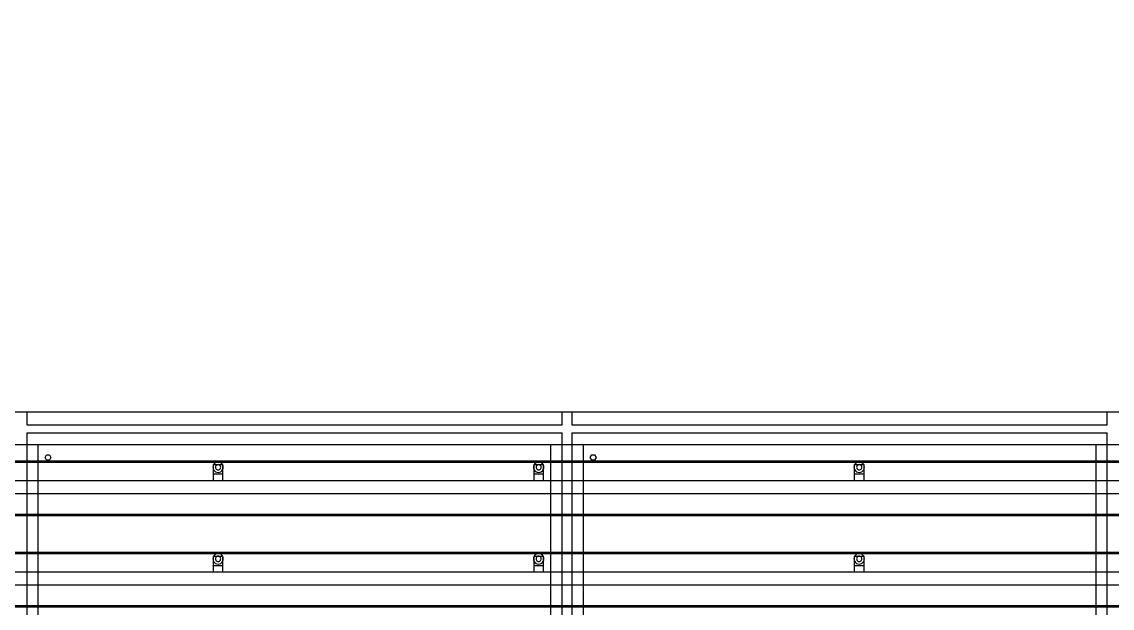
# Model space of a CAD drawing. Header units: millimetres. Extents: x -191664 to 191490, y -197311 to 10263.
# Drawn here: x 16105 to 19438, y -123801 to -122008 of the extents above; entities that cross this region are included whole.
import ezdxf

# ---------------------------------------------------------------- set-up
doc = ezdxf.new("R2010")
doc.units = ezdxf.units.MM
doc.layers.add('DET_secador_lateral', color=7, linetype='Continuous', lineweight=0)
doc.layers.add('R15_COTAS_TRANSPORTE_P', color=1, linetype='Continuous', lineweight=0)
doc.dimstyles.new('PLANTA_20', dxfattribs={"dimtxt": 50, "dimasz": 30, "dimexe": 30, "dimexo": 16, "dimgap": 20, "dimtad": 1, "dimtih": 1, "dimtoh": 1, "dimdec": 1, "dimzin": 0, "dimdsep": 46, "dimcen": 0.09, "dimadec": 0, "dimazin": 0, "dimtfac": 1, "dimtdec": 4, "dimtofl": 0, "dimtmove": 0, "dimatfit": 3, "dimfxl": 1, "dimtolj": 1, "dimtzin": 0, "dimarcsym": 0})

# ---------------------------------------------------------------- blocks, each defined once
blk = doc.blocks.new('*D133')
at = {"layer": 'Defpoints', "color": 0, "transparency": 16777216}
for p in [(439.7, -194148), (217.9, -194406.1), (-500, -194490), (-500, -194490), (500, -194490)]:
    blk.add_point(p, dxfattribs=at)
at = {"layer": 'R15_COTAS_TRANSPORTE_P', "color": 0, "lineweight": -2, "transparency": 16777216}
blk.add_arc((-500, -194490), 722.8, 2.3783, 17.6217, dxfattribs=at)
at = {"layer": 'R15_COTAS_TRANSPORTE_P', "color": 0, "transparency": 16777216}
for points in [[(184.1, -194272.8), (193.6, -194269.6), (179.2, -194242.8)], [(227.1, -194459.9), (217.2, -194460.1), (222.8, -194490)]]:
    blk.add_solid(points, dxfattribs=at)

msp = doc.modelspace()

# ---------------------------------------------------------------- linework, layer by layer
at = {"layer": 'DET_secador_lateral', "color": 251, "true_color": 0x536a64}
for p, q in [((1104.71, -123200), (21104.71, -123200)), ((1104.71, -123300), (21104.71, -123300)), ((16054.71, -123300), (16154.71, -123300)), ((16154.71, -125550), (16154.71, -123300)), ((17721.38, -123300), (17821.38, -123300)), ((17721.38, -123300), (17721.38, -125550)), ((17821.38, -125550), (17821.38, -123300)), ((19388.05, -123300), (19488.05, -123300)), ((19388.05, -123300), (19388.05, -125550))]:
    msp.add_line(p, q, dxfattribs=at)
at = {"layer": 'DET_secador_lateral', "color": 9, "true_color": 0xb8c6c1}
for p, q in [((16119.71, -123200), (17756.38, -123200)), ((16119.71, -123200), (16119.71, -123240)), ((17756.38, -123240), (17756.38, -123200)), ((17786.38, -123200), (19423.05, -123200)), ((17786.38, -123200), (17786.38, -123240)), ((19423.05, -123240), (19423.05, -123200)), ((16119.71, -123240), (17756.38, -123240)), ((17786.38, -123240), (19423.05, -123240))]:
    msp.add_line(p, q, dxfattribs=at)
at = {"layer": 'DET_secador_lateral', "color": 254, "true_color": 0xd8e0dc}
for p, q in [((16119.71, -123265), (17756.38, -123265)), ((16119.71, -123265), (16119.71, -125535)), ((17756.38, -125535), (17756.38, -123265)), ((17786.38, -123265), (19423.05, -123265)), ((17786.38, -123265), (17786.38, -125535)), ((19423.05, -125535), (19423.05, -123265))]:
    msp.add_line(p, q, dxfattribs=at)
at = {"layer": 'DET_secador_lateral', "color": 43, "true_color": 0xe7bf45}
for p, q in [((16175.71, -123340), (16180.21, -123332.21)), ((16180.21, -123332.21), (16189.21, -123332.21)), ((16189.21, -123332.21), (16193.71, -123340)), ((17842.38, -123340), (17846.88, -123332.21)), ((17846.88, -123332.21), (17855.88, -123332.21)), ((17855.88, -123332.21), (17860.38, -123340)), ((16180.21, -123347.79), (16175.71, -123340)), ((16189.21, -123347.79), (16180.21, -123347.79)), ((16193.71, -123340), (16189.21, -123347.79)), ((17846.88, -123347.79), (17842.38, -123340)), ((17855.88, -123347.79), (17846.88, -123347.79)), ((17860.38, -123340), (17855.88, -123347.79))]:
    msp.add_line(p, q, dxfattribs=at)
at = {"layer": 'DET_secador_lateral', "color": 8, "true_color": 0x727f77}
for p, q in [((1554.71, -123350), (20654.71, -123350)), ((1554.71, -123354), (20654.71, -123354)), ((1554.71, -123630), (20654.71, -123630)), ((1554.71, -123634), (20654.71, -123634))]:
    msp.add_line(p, q, dxfattribs=at)
at = {"layer": 'DET_secador_lateral', "color": 253, "true_color": 0xa4b0b5}
for p, q in [((16689.26, -123365.86), (16688.71, -123370)), ((16690.86, -123362), (16689.26, -123365.86)), ((16693.4, -123358.69), (16690.86, -123362)), ((16696.71, -123356.14), (16693.4, -123358.69)), ((16700.57, -123354.55), (16696.71, -123356.14)), ((16697.78, -123366), (16696.98, -123367.93)), ((16699.06, -123364.34), (16697.78, -123366)), ((16700.71, -123363.07), (16699.06, -123364.34)), ((16704.71, -123354), (16700.57, -123354.55)), ((16702.64, -123362.27), (16700.71, -123363.07)), ((16704.71, -123362), (16702.64, -123362.27)), ((16708.85, -123354.55), (16704.71, -123354)), ((16706.78, -123362.27), (16704.71, -123362)), ((16708.71, -123363.07), (16706.78, -123362.27)), ((16710.37, -123364.34), (16708.71, -123363.07)), ((16712.71, -123356.14), (16708.85, -123354.55)), ((16711.64, -123366), (16710.37, -123364.34)), ((16712.44, -123367.93), (16711.64, -123366)), ((16716.03, -123358.69), (16712.71, -123356.14)), ((16718.57, -123362), (16716.03, -123358.69)), ((16720.17, -123365.86), (16718.57, -123362)), ((16720.71, -123370), (16720.17, -123365.86)), ((17669.26, -123365.86), (17668.71, -123370)), ((17670.86, -123362), (17669.26, -123365.86)), ((17673.4, -123358.69), (17670.86, -123362)), ((17676.71, -123356.14), (17673.4, -123358.69)), ((17680.57, -123354.55), (17676.71, -123356.14)), ((17677.78, -123366), (17676.98, -123367.93)), ((17679.06, -123364.34), (17677.78, -123366)), ((17680.71, -123363.07), (17679.06, -123364.34)), ((17684.71, -123354), (17680.57, -123354.55)), ((17682.64, -123362.27), (17680.71, -123363.07)), ((17684.71, -123362), (17682.64, -123362.27)), ((17688.85, -123354.55), (17684.71, -123354)), ((17686.78, -123362.27), (17684.71, -123362)), ((17688.71, -123363.07), (17686.78, -123362.27)), ((17690.37, -123364.34), (17688.71, -123363.07)), ((17692.71, -123356.14), (17688.85, -123354.55)), ((17691.64, -123366), (17690.37, -123364.34)), ((17692.44, -123367.93), (17691.64, -123366)), ((17696.03, -123358.69), (17692.71, -123356.14)), ((17698.57, -123362), (17696.03, -123358.69)), ((17700.17, -123365.86), (17698.57, -123362)), ((17700.71, -123370), (17700.17, -123365.86)), ((18649.26, -123365.86), (18648.71, -123370)), ((18650.86, -123362), (18649.26, -123365.86)), ((18653.4, -123358.69), (18650.86, -123362)), ((18656.71, -123356.14), (18653.4, -123358.69)), ((18660.57, -123354.55), (18656.71, -123356.14)), ((18657.78, -123366), (18656.98, -123367.93)), ((18659.06, -123364.34), (18657.78, -123366)), ((18660.71, -123363.07), (18659.06, -123364.34)), ((18664.71, -123354), (18660.57, -123354.55)), ((18662.64, -123362.27), (18660.71, -123363.07)), ((18664.71, -123362), (18662.64, -123362.27)), ((18668.85, -123354.55), (18664.71, -123354)), ((18666.78, -123362.27), (18664.71, -123362)), ((18668.71, -123363.07), (18666.78, -123362.27)), ((18670.37, -123364.34), (18668.71, -123363.07)), ((18672.71, -123356.14), (18668.85, -123354.55)), ((18671.64, -123366), (18670.37, -123364.34)), ((18672.44, -123367.93), (18671.64, -123366)), ((18676.03, -123358.69), (18672.71, -123356.14)), ((18678.57, -123362), (18676.03, -123358.69)), ((18680.17, -123365.86), (18678.57, -123362)), ((18680.71, -123370), (18680.17, -123365.86)), ((16688.71, -123370), (16689.26, -123374.14)), ((16689.26, -123374.14), (16690.86, -123378)), ((16690.86, -123378), (16693.4, -123381.31)), ((16693.4, -123381.31), (16696.71, -123383.86)), ((16696.98, -123367.93), (16696.71, -123370)), ((16696.71, -123370), (16696.98, -123372.07)), ((16696.71, -123383.86), (16700.57, -123385.45)), ((16696.98, -123372.07), (16697.78, -123374)), ((16697.78, -123374), (16699.06, -123375.66)), ((16699.06, -123375.66), (16700.71, -123376.93)), ((16700.57, -123385.45), (16704.71, -123386)), ((16700.71, -123376.93), (16702.64, -123377.73)), ((16702.64, -123377.73), (16704.71, -123378)), ((16704.71, -123378), (16706.78, -123377.73)), ((16704.71, -123386), (16708.85, -123385.45)), ((16706.78, -123377.73), (16708.71, -123376.93)), ((16708.71, -123376.93), (16710.37, -123375.66)), ((16708.85, -123385.45), (16712.71, -123383.86)), ((16710.37, -123375.66), (16711.64, -123374)), ((16711.64, -123374), (16712.44, -123372.07)), ((16712.71, -123370), (16712.44, -123367.93)), ((16712.44, -123372.07), (16712.71, -123370)), ((16712.71, -123383.86), (16716.03, -123381.31)), ((16716.03, -123381.31), (16718.57, -123378)), ((16718.57, -123378), (16720.17, -123374.14)), ((16720.17, -123374.14), (16720.71, -123370)), ((17668.71, -123370), (17669.26, -123374.14)), ((17669.26, -123374.14), (17670.86, -123378)), ((17670.86, -123378), (17673.4, -123381.31)), ((17673.4, -123381.31), (17676.71, -123383.86)), ((17676.98, -123367.93), (17676.71, -123370)), ((17676.71, -123370), (17676.98, -123372.07)), ((17676.71, -123383.86), (17680.57, -123385.45)), ((17676.98, -123372.07), (17677.78, -123374)), ((17677.78, -123374), (17679.06, -123375.66)), ((17679.06, -123375.66), (17680.71, -123376.93)), ((17680.57, -123385.45), (17684.71, -123386)), ((17680.71, -123376.93), (17682.64, -123377.73)), ((17682.64, -123377.73), (17684.71, -123378)), ((17684.71, -123378), (17686.78, -123377.73)), ((17684.71, -123386), (17688.85, -123385.45)), ((17686.78, -123377.73), (17688.71, -123376.93)), ((17688.71, -123376.93), (17690.37, -123375.66)), ((17688.85, -123385.45), (17692.71, -123383.86)), ((17690.37, -123375.66), (17691.64, -123374)), ((17691.64, -123374), (17692.44, -123372.07)), ((17692.71, -123370), (17692.44, -123367.93)), ((17692.44, -123372.07), (17692.71, -123370)), ((17692.71, -123383.86), (17696.03, -123381.31)), ((17696.03, -123381.31), (17698.57, -123378)), ((17698.57, -123378), (17700.17, -123374.14)), ((17700.17, -123374.14), (17700.71, -123370)), ((18648.71, -123370), (18649.26, -123374.14)), ((18649.26, -123374.14), (18650.86, -123378)), ((18650.86, -123378), (18653.4, -123381.31)), ((18653.4, -123381.31), (18656.71, -123383.86)), ((18656.98, -123367.93), (18656.71, -123370)), ((18656.71, -123370), (18656.98, -123372.07)), ((18656.71, -123383.86), (18660.57, -123385.45)), ((18656.98, -123372.07), (18657.78, -123374)), ((18657.78, -123374), (18659.06, -123375.66)), ((18659.06, -123375.66), (18660.71, -123376.93)), ((18660.57, -123385.45), (18664.71, -123386)), ((18660.71, -123376.93), (18662.64, -123377.73)), ((18662.64, -123377.73), (18664.71, -123378)), ((18664.71, -123378), (18666.78, -123377.73)), ((18664.71, -123386), (18668.85, -123385.45)), ((18666.78, -123377.73), (18668.71, -123376.93)), ((18668.71, -123376.93), (18670.37, -123375.66)), ((18668.85, -123385.45), (18672.71, -123383.86)), ((18670.37, -123375.66), (18671.64, -123374)), ((18671.64, -123374), (18672.44, -123372.07)), ((18672.71, -123370), (18672.44, -123367.93)), ((18672.44, -123372.07), (18672.71, -123370)), ((18672.71, -123383.86), (18676.03, -123381.31)), ((18676.03, -123381.31), (18678.57, -123378)), ((18678.57, -123378), (18680.17, -123374.14)), ((18680.17, -123374.14), (18680.71, -123370)), ((16689.26, -123645.86), (16688.71, -123650)), ((16688.71, -123650), (16689.26, -123654.14)), ((16690.86, -123642), (16689.26, -123645.86)), ((16689.26, -123654.14), (16690.86, -123658)), ((16693.4, -123638.69), (16690.86, -123642)), ((16690.86, -123658), (16693.4, -123661.31)), ((16696.71, -123636.14), (16693.4, -123638.69)), ((16693.4, -123661.31), (16696.71, -123663.86)), ((16700.57, -123634.55), (16696.71, -123636.14)), ((16696.98, -123647.93), (16696.71, -123650)), ((16696.71, -123650), (16696.98, -123652.07)), ((16696.71, -123663.86), (16700.57, -123665.45)), ((16697.78, -123646), (16696.98, -123647.93)), ((16696.98, -123652.07), (16697.78, -123654)), ((16699.06, -123644.34), (16697.78, -123646)), ((16697.78, -123654), (16699.06, -123655.66)), ((16700.71, -123643.07), (16699.06, -123644.34)), ((16699.06, -123655.66), (16700.71, -123656.93)), ((16704.71, -123634), (16700.57, -123634.55)), ((16700.57, -123665.45), (16704.71, -123666)), ((16702.64, -123642.27), (16700.71, -123643.07)), ((16700.71, -123656.93), (16702.64, -123657.73)), ((16704.71, -123642), (16702.64, -123642.27)), ((16702.64, -123657.73), (16704.71, -123658)), ((16708.85, -123634.55), (16704.71, -123634)), ((16706.78, -123642.27), (16704.71, -123642)), ((16704.71, -123658), (16706.78, -123657.73)), ((16704.71, -123666), (16708.85, -123665.45)), ((16708.71, -123643.07), (16706.78, -123642.27)), ((16706.78, -123657.73), (16708.71, -123656.93)), ((16710.37, -123644.34), (16708.71, -123643.07)), ((16708.71, -123656.93), (16710.37, -123655.66)), ((16712.71, -123636.14), (16708.85, -123634.55)), ((16708.85, -123665.45), (16712.71, -123663.86)), ((16711.64, -123646), (16710.37, -123644.34)), ((16710.37, -123655.66), (16711.64, -123654)), ((16712.44, -123647.93), (16711.64, -123646)), ((16711.64, -123654), (16712.44, -123652.07)), ((16712.71, -123650), (16712.44, -123647.93)), ((16712.44, -123652.07), (16712.71, -123650)), ((16716.03, -123638.69), (16712.71, -123636.14)), ((16712.71, -123663.86), (16716.03, -123661.31)), ((16718.57, -123642), (16716.03, -123638.69)), ((16716.03, -123661.31), (16718.57, -123658)), ((16720.17, -123645.86), (16718.57, -123642)), ((16718.57, -123658), (16720.17, -123654.14)), ((16720.71, -123650), (16720.17, -123645.86)), ((16720.17, -123654.14), (16720.71, -123650)), ((17669.26, -123645.86), (17668.71, -123650)), ((17668.71, -123650), (17669.26, -123654.14)), ((17670.86, -123642), (17669.26, -123645.86)), ((17669.26, -123654.14), (17670.86, -123658)), ((17673.4, -123638.69), (17670.86, -123642)), ((17670.86, -123658), (17673.4, -123661.31)), ((17676.71, -123636.14), (17673.4, -123638.69)), ((17673.4, -123661.31), (17676.71, -123663.86)), ((17680.57, -123634.55), (17676.71, -123636.14)), ((17676.98, -123647.93), (17676.71, -123650)), ((17676.71, -123650), (17676.98, -123652.07)), ((17676.71, -123663.86), (17680.57, -123665.45)), ((17677.78, -123646), (17676.98, -123647.93)), ((17676.98, -123652.07), (17677.78, -123654)), ((17679.06, -123644.34), (17677.78, -123646)), ((17677.78, -123654), (17679.06, -123655.66)), ((17680.71, -123643.07), (17679.06, -123644.34)), ((17679.06, -123655.66), (17680.71, -123656.93)), ((17684.71, -123634), (17680.57, -123634.55)), ((17680.57, -123665.45), (17684.71, -123666)), ((17682.64, -123642.27), (17680.71, -123643.07)), ((17680.71, -123656.93), (17682.64, -123657.73)), ((17684.71, -123642), (17682.64, -123642.27)), ((17682.64, -123657.73), (17684.71, -123658)), ((17688.85, -123634.55), (17684.71, -123634)), ((17686.78, -123642.27), (17684.71, -123642)), ((17684.71, -123658), (17686.78, -123657.73)), ((17684.71, -123666), (17688.85, -123665.45)), ((17688.71, -123643.07), (17686.78, -123642.27)), ((17686.78, -123657.73), (17688.71, -123656.93)), ((17690.37, -123644.34), (17688.71, -123643.07)), ((17688.71, -123656.93), (17690.37, -123655.66)), ((17692.71, -123636.14), (17688.85, -123634.55)), ((17688.85, -123665.45), (17692.71, -123663.86)), ((17691.64, -123646), (17690.37, -123644.34)), ((17690.37, -123655.66), (17691.64, -123654)), ((17692.44, -123647.93), (17691.64, -123646)), ((17691.64, -123654), (17692.44, -123652.07)), ((17692.71, -123650), (17692.44, -123647.93)), ((17692.44, -123652.07), (17692.71, -123650)), ((17696.03, -123638.69), (17692.71, -123636.14)), ((17692.71, -123663.86), (17696.03, -123661.31)), ((17698.57, -123642), (17696.03, -123638.69)), ((17696.03, -123661.31), (17698.57, -123658)), ((17700.17, -123645.86), (17698.57, -123642)), ((17698.57, -123658), (17700.17, -123654.14)), ((17700.71, -123650), (17700.17, -123645.86)), ((17700.17, -123654.14), (17700.71, -123650)), ((18649.26, -123645.86), (18648.71, -123650)), ((18648.71, -123650), (18649.26, -123654.14)), ((18650.86, -123642), (18649.26, -123645.86)), ((18649.26, -123654.14), (18650.86, -123658)), ((18653.4, -123638.69), (18650.86, -123642)), ((18650.86, -123658), (18653.4, -123661.31)), ((18656.71, -123636.14), (18653.4, -123638.69)), ((18653.4, -123661.31), (18656.71, -123663.86)), ((18660.57, -123634.55), (18656.71, -123636.14)), ((18656.98, -123647.93), (18656.71, -123650)), ((18656.71, -123650), (18656.98, -123652.07)), ((18656.71, -123663.86), (18660.57, -123665.45)), ((18657.78, -123646), (18656.98, -123647.93)), ((18656.98, -123652.07), (18657.78, -123654)), ((18659.06, -123644.34), (18657.78, -123646)), ((18657.78, -123654), (18659.06, -123655.66)), ((18660.71, -123643.07), (18659.06, -123644.34)), ((18659.06, -123655.66), (18660.71, -123656.93)), ((18664.71, -123634), (18660.57, -123634.55)), ((18660.57, -123665.45), (18664.71, -123666)), ((18662.64, -123642.27), (18660.71, -123643.07)), ((18660.71, -123656.93), (18662.64, -123657.73)), ((18664.71, -123642), (18662.64, -123642.27)), ((18662.64, -123657.73), (18664.71, -123658)), ((18668.85, -123634.55), (18664.71, -123634)), ((18666.78, -123642.27), (18664.71, -123642)), ((18664.71, -123658), (18666.78, -123657.73)), ((18664.71, -123666), (18668.85, -123665.45)), ((18668.71, -123643.07), (18666.78, -123642.27)), ((18666.78, -123657.73), (18668.71, -123656.93)), ((18670.37, -123644.34), (18668.71, -123643.07)), ((18668.71, -123656.93), (18670.37, -123655.66)), ((18672.71, -123636.14), (18668.85, -123634.55)), ((18668.85, -123665.45), (18672.71, -123663.86)), ((18671.64, -123646), (18670.37, -123644.34)), ((18670.37, -123655.66), (18671.64, -123654)), ((18672.44, -123647.93), (18671.64, -123646)), ((18671.64, -123654), (18672.44, -123652.07)), ((18672.71, -123650), (18672.44, -123647.93)), ((18672.44, -123652.07), (18672.71, -123650)), ((18676.03, -123638.69), (18672.71, -123636.14)), ((18672.71, -123663.86), (18676.03, -123661.31)), ((18678.57, -123642), (18676.03, -123638.69)), ((18676.03, -123661.31), (18678.57, -123658)), ((18680.17, -123645.86), (18678.57, -123642)), ((18678.57, -123658), (18680.17, -123654.14)), ((18680.71, -123650), (18680.17, -123645.86)), ((18680.17, -123654.14), (18680.71, -123650))]:
    msp.add_line(p, q, dxfattribs=at)
at = {"layer": 'DET_secador_lateral', "color": 8, "true_color": 0x617680}
for p, q in [((16689.71, -123362), (16719.71, -123362)), ((16689.71, -123362), (16689.71, -123390)), ((16719.71, -123390), (16719.71, -123362)), ((17669.71, -123362), (17699.71, -123362)), ((17669.71, -123362), (17669.71, -123390)), ((17699.71, -123390), (17699.71, -123362)), ((18649.71, -123362), (18679.71, -123362)), ((18649.71, -123362), (18649.71, -123390)), ((18679.71, -123390), (18679.71, -123362)), ((16689.71, -123390), (16719.71, -123390)), ((16689.71, -123390), (16689.71, -123410)), ((16719.71, -123410), (16719.71, -123390)), ((17669.71, -123390), (17699.71, -123390)), ((17669.71, -123390), (17669.71, -123410)), ((17699.71, -123410), (17699.71, -123390)), ((18649.71, -123390), (18679.71, -123390)), ((18649.71, -123390), (18649.71, -123410)), ((18679.71, -123410), (18679.71, -123390)), ((1454.71, -123410), (20754.71, -123410)), ((16689.71, -123410), (16719.71, -123410)), ((17669.71, -123410), (17699.71, -123410)), ((18649.71, -123410), (18679.71, -123410)), ((1454.71, -123450), (20754.71, -123450)), ((16689.71, -123642), (16719.71, -123642)), ((16689.71, -123642), (16689.71, -123670)), ((16719.71, -123670), (16719.71, -123642)), ((17669.71, -123642), (17699.71, -123642)), ((17669.71, -123642), (17669.71, -123670)), ((17699.71, -123670), (17699.71, -123642)), ((18649.71, -123642), (18679.71, -123642)), ((18649.71, -123642), (18649.71, -123670)), ((18679.71, -123670), (18679.71, -123642)), ((1454.71, -123690), (20754.71, -123690)), ((16689.71, -123670), (16719.71, -123670)), ((16689.71, -123670), (16689.71, -123690)), ((16689.71, -123690), (16719.71, -123690)), ((16719.71, -123690), (16719.71, -123670)), ((17669.71, -123670), (17699.71, -123670)), ((17669.71, -123670), (17669.71, -123690)), ((17669.71, -123690), (17699.71, -123690)), ((17699.71, -123690), (17699.71, -123670)), ((18649.71, -123670), (18679.71, -123670)), ((18649.71, -123670), (18649.71, -123690)), ((18649.71, -123690), (18679.71, -123690)), ((18679.71, -123690), (18679.71, -123670)), ((1454.71, -123730), (20754.71, -123730))]:
    msp.add_line(p, q, dxfattribs=at)
at = {"layer": 'DET_secador_lateral', "color": 251, "true_color": 0x66766c}
for p, q in [((1554.71, -123513), (20654.71, -123513)), ((1554.71, -123517), (20654.71, -123517)), ((1554.71, -123793), (20654.71, -123793)), ((1554.71, -123797), (20654.71, -123797))]:
    msp.add_line(p, q, dxfattribs=at)

# ---------------------------------------------------------------- dimensions: what is measured, and where the dimension line sits
at = {"layer": 'R15_COTAS_TRANSPORTE_P'}
dim = msp.add_angular_dim_2l(base=(217.89, -194406.09), line1=((-500, -194490), (500, -194490)), line2=((-500, -194490), (439.69, -194147.98)), dimstyle='PLANTA_20', dxfattribs=at)
dim.commit()
dim.dimension.update_dxf_attribs({"geometry": '*D133', "text_midpoint": (191490.46, -33543.69)})

doc.saveas('drawing.dxf')
